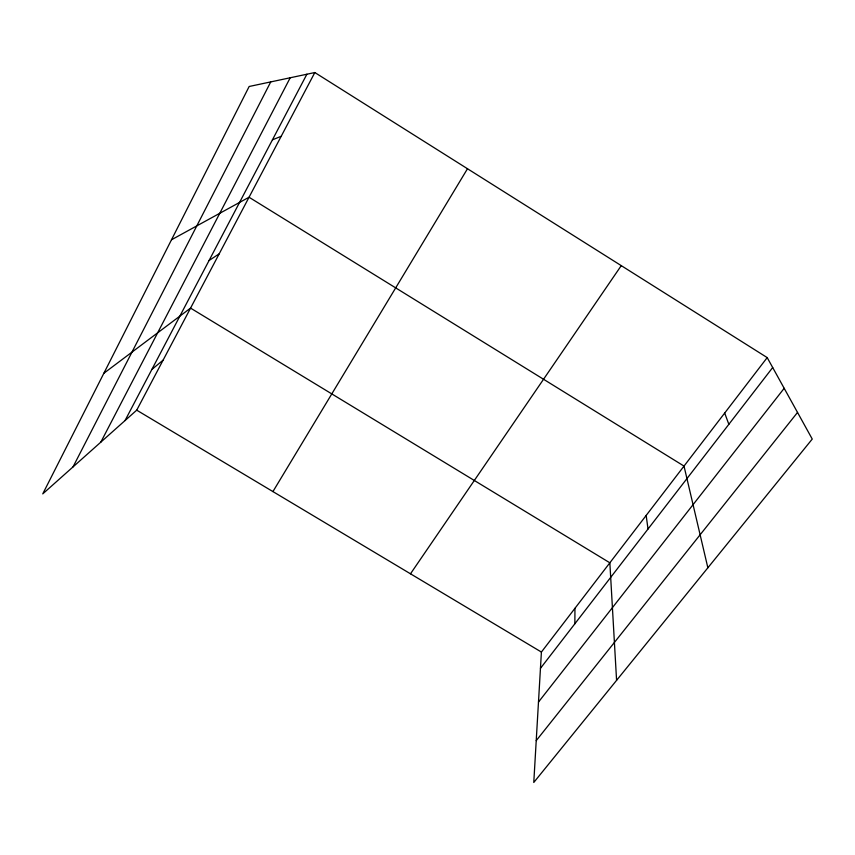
<?xml version="1.0" encoding="UTF-8"?>
<svg xmlns="http://www.w3.org/2000/svg" width="855" height="855" viewBox="0 0 855 855"><rect width="100%" height="100%" fill="white"/><g stroke="black" fill="none" stroke-linecap="round" stroke-linejoin="round"><path stroke-width="1.28" d="M574.859 623.787L574.955 608.311M767.202 357.604L541.407 652.055L533.777 782.464L812.25 439.064L767.202 357.604L314.832 72.536L249.158 86.494L42.75 493.88L136.715 410.165L314.832 72.536M73.017 466.916L270.736 81.909M100.826 442.142L290.208 77.762M125.033 420.564L306.881 74.225M272.927 491.582L467.493 168.734M410.486 573.812L621.254 265.638M540.446 668.354L772.696 367.532M538.479 702.062L784.174 388.309M536.224 740.633L797.523 412.441M151.88 369.435L163.081 360.169M103.861 373.261L190.547 308.099L609.85 562.804L616.583 680.366M209.058 260.519L219.179 253.839M171.492 239.774L249.04 197.238L684.011 466.082L707.865 567.795M272.435 139.835L281.188 136.298M136.715 410.165L541.407 652.055M724.687 413.04L728.845 424.326M646.166 515.437L648.015 529.031"/></g></svg>
